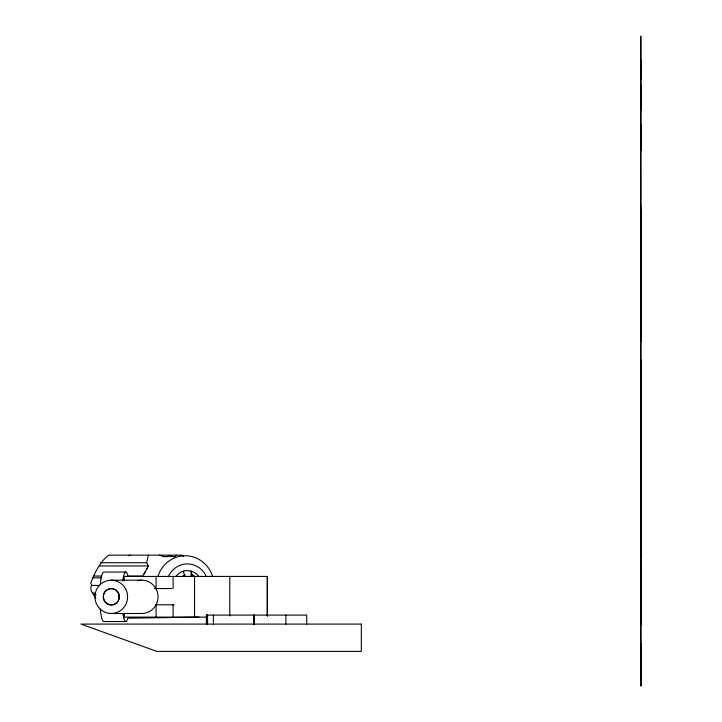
<?xml version="1.0" encoding="UTF-8"?>
<svg xmlns="http://www.w3.org/2000/svg" width="722" height="722" viewBox="0 0 722 722"><rect width="100%" height="100%" fill="white"/><g stroke="black" fill="none" stroke-linecap="round" stroke-linejoin="round"><path stroke-width="1.08" d="M640.793 88.355L640.811 59.89L640.784 150.537L640.874 87.705M640.622 384.826L640.622 375.765M640.613 220.011L640.676 369.24L640.892 359.484L640.919 360.386M640.784 560.299L640.757 668.734L640.775 666.415M640.793 413.688L640.883 559.117M640.685 367.426L640.739 529.542M640.73 80.359L640.793 36.1L640.865 66.469M640.793 528.287L640.865 659.782L640.856 658.933M640.91 360.143L640.883 526.302M640.983 340.125L640.992 330.505M640.847 677.462L640.82 643.455L640.856 651.993M640.757 110.276L640.766 104.148M640.576 368.139L640.613 361.063L640.631 363.265M640.658 393.95L640.64 395.53L640.64 391.757M640.965 404.555L640.946 414.988L640.992 366.018M640.748 523.802L640.766 625.342M640.793 671.189L640.811 685.9L640.811 648.699L640.856 657.047M640.757 672.678L640.766 667.191M640.793 663.419L640.82 657.336L640.856 667.525M640.847 136.44L640.793 147.279L640.748 144.987M640.901 241.202L640.793 124.473M640.946 402.217L640.937 403.472L640.946 381.072M640.793 685.106L640.811 685.9L640.766 678.536L640.784 679.023M640.739 130.474L640.685 234.849M640.793 679.853L640.793 673.319M640.983 366.126L640.937 367.904L640.901 209.777M119.184 598.213L118.886 594.007A8.15 7.987 90 0 0 105.295 591.363A8.15 7.987 -90 0 0 107.858 604.016A8.15 7.987 -90 0 0 119.184 598.222L119.157 598.538A8.213 8.05 90 0 1 107.027 603.809A8.213 8.05 90 0 1 106.314 590.388A8.213 8.05 90 0 1 118.931 594.287L119.193 598.051M206.745 617.111L123.958 617.111L124.256 613.817M146.566 569.604L148.326 565.976L146.665 562.709L148.407 555.137M183.46 556.599L182.188 555.137L108.706 555.137C99.726 561.842 94.627 573.178 90.692 583.358L91.82 585.425L90.692 587.491C90.593 592.076 94.086 594.477 95.647 598.285M127.189 576.048L142.703 576.048L147.613 567.727M176.231 555.137L175.256 556.59L170.428 556.59M143.949 574.288L145.519 571.472M183.045 575.66L184.796 574.911C180.545 568.792 187.855 570.949 191.077 571.102A14.837 14.332 -90 0 1 198.74 576.4M128.805 555.678L130.294 555.137M166.24 556.59L169.905 556.093L173.569 556.59M198.983 617.111L127.812 618.203A24.756 4.025 90 0 1 122.957 614.278M163.073 556.59L168.605 556.59M100.791 562.709L146.665 562.709M99.564 565.976L148.326 565.976M125.799 572.023L103.824 572.023A24.756 4.025 -90 0 0 100.331 584.396M93.95 576.048L101.703 576.048M92.208 577.835L101.188 577.835M111.287 580.19A16.651 16.326 -90 0 1 125.42 605.171A16.651 16.326 -90 0 1 97.145 605.171A16.651 16.326 -90 0 1 111.287 580.19L141.738 580.19M91.82 585.425L99.537 585.425M154.355 588.556L171.881 588.556M92.208 592.997L95.575 592.997M93.95 594.811L96.161 594.811M155.528 604.81L174.155 604.81M111.287 613.492L141.738 613.492A16.651 16.326 -90 0 0 157.919 594.666A16.651 16.326 -90 0 0 137.514 580.759M125.799 621.525L103.824 621.525A24.756 4.025 -90 0 1 100.331 609.151M159.363 555.137L164.02 556.59M191.068 576.607L191.068 571.093L192.187 574.911L193.938 575.66M183.695 571.147L183.668 571.102A14.837 14.332 -90 0 0 176.006 576.4M124.355 580.831L123.958 576.427L267.465 576.427L267.465 616.01M123.895 613.817L123.958 617.111M640.784 102.939L640.793 105.042L640.766 84.889L640.784 95.791M640.622 404.582L640.64 409.591M640.604 403.472L640.613 404.284M640.784 676.713L640.784 677.57L640.775 649.52M640.64 402.524L640.64 410.863L640.585 364.718M640.757 94.591L640.757 102.714M640.965 228.73L640.937 341.65M640.631 363.013L640.631 397.317M640.676 204.732L640.685 295.235M306.715 624.088L306.715 615.099L206.384 615.099L206.384 624.088M285.921 615.099L285.921 624.088M267.167 576.427L267.167 616.01M254.216 615.099L254.216 624.088M253.837 615.099L253.837 624.088M229.767 576.427L229.767 616.01M213.378 615.099L213.378 624.088M207.548 615.099L207.548 624.088M207.268 615.099L207.268 624.088M207.169 615.099L207.169 624.088M206.7 615.099L206.7 624.088M194.543 576.427L194.543 617.111M192.187 574.911L192.187 576.607M184.796 574.911L184.796 576.607M173.1 576.427L173.1 588.52M173.1 605.018L173.1 617.111M156.096 576.427L156.096 588.52M156.096 605.018L156.096 617.111M122.677 581.192A24.756 4.025 90 0 1 127.812 575.335M168.397 576.679A21.507 20.776 -90 0 1 187.377 563.918A21.507 20.776 -90 0 1 206.348 576.679M157.874 576.688A29.665 28.654 -90 0 1 185.265 555.759A29.665 28.654 -90 0 1 212.647 576.688M361.325 624.088L81.008 624.088L156.836 651.397L361.325 651.397L361.325 624.088"/></g></svg>
